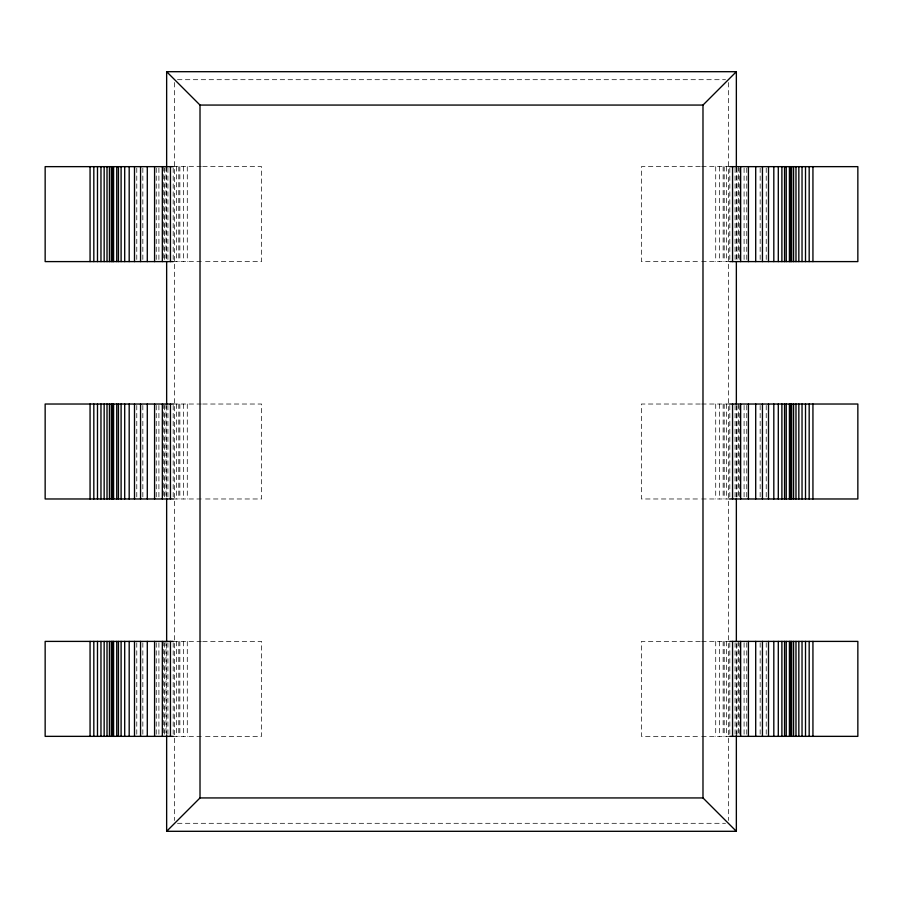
<?xml version="1.0" encoding="UTF-8"?>
<svg xmlns="http://www.w3.org/2000/svg" width="903" height="903" viewBox="0 0 903 903"><rect width="100%" height="100%" fill="white"/><g stroke="black" fill="none" stroke-linecap="round" stroke-linejoin="round"><path stroke-width="0.68" stroke-dasharray="4.51 3.39" d="M177.473 79.701L725.527 79.701M173.241 166.649L201.301 166.649M202.712 166.649L261.599 166.649L261.599 261.599L202.712 261.599M700.288 166.649L641.401 166.649L641.401 261.599L700.288 261.599M701.699 166.649L729.759 166.649M173.184 261.599L201.301 261.599M701.699 261.599L729.759 261.599M173.241 404.025L201.301 404.025M202.712 404.025L261.599 404.025L261.599 498.975L202.712 498.975M700.288 404.025L641.401 404.025L641.401 498.975L700.288 498.975M701.699 404.025L729.759 404.025M173.184 498.975L201.301 498.975M701.699 498.975L729.759 498.975M173.241 641.401L201.301 641.401M202.712 641.401L261.599 641.401L261.599 736.351L202.712 736.351M700.288 641.401L641.401 641.401L641.401 736.351L700.288 736.351M701.699 641.401L729.759 641.401M173.184 736.351L201.301 736.351M701.699 736.351L729.759 736.351M177.473 823.299L725.527 823.299M766.218 168.048L766.218 260.199M766.218 405.424L766.218 497.576M766.218 642.801L766.218 734.952M760.157 168.048L760.157 260.199M760.157 405.424L760.157 497.576M760.157 642.801L760.157 734.952M746.758 168.048L746.758 260.199M746.758 405.424L746.758 497.576M746.758 642.801L746.758 734.952M744.095 168.048L744.095 260.199M744.095 405.424L744.095 497.576M744.095 642.801L744.095 734.952M739.218 168.048L739.218 260.199M739.218 405.424L739.218 497.576M739.218 642.801L739.218 734.952M738.406 166.649L738.406 260.199M738.406 404.025L738.406 497.576M738.406 641.401L738.406 734.952M737.006 168.048L737.006 260.199M737.006 405.424L737.006 497.576M737.006 642.801L737.006 734.952M736.351 167.529L736.351 259.127M736.351 405.695L736.351 497.305M736.351 643.873L736.351 735.471M735.087 168.048L735.087 260.199M735.087 405.424L735.087 497.576M735.087 642.801L735.087 734.952M729.816 168.048L729.816 260.199M729.816 405.424L729.816 497.576M729.816 642.801L729.816 734.952M728.349 82.523L728.349 820.477M726.622 166.649L726.622 261.599M726.622 404.025L726.622 498.975M726.622 641.401L726.622 736.351M724.195 166.649L724.195 261.599M724.195 404.025L724.195 498.975M724.195 641.401L724.195 736.351M723.145 166.649L723.145 261.599M723.145 404.025L723.145 498.975M723.145 641.401L723.145 736.351M719.477 166.649L719.477 261.599M719.477 404.025L719.477 498.975M719.477 641.401L719.477 736.351M715.718 166.649L715.718 261.599M715.718 404.025L715.718 498.975M715.718 641.401L715.718 736.351M187.282 166.649L187.282 261.599M187.282 404.025L187.282 498.975M187.282 641.401L187.282 736.351M183.523 166.649L183.523 261.599M183.523 404.025L183.523 498.975M183.523 641.401L183.523 736.351M179.855 166.649L179.855 261.599M179.855 404.025L179.855 498.975M179.855 641.401L179.855 736.351M178.805 166.649L178.805 261.599M178.805 404.025L178.805 498.975M178.805 641.401L178.805 736.351M176.378 166.649L176.378 261.599M176.378 404.025L176.378 498.975M176.378 641.401L176.378 736.351M174.651 82.523L174.651 820.477M173.184 168.048L173.184 260.199M173.184 405.424L173.184 497.576M173.184 642.801L173.184 734.952M167.913 168.048L167.913 260.199M167.913 405.424L167.913 497.576M167.913 642.801L167.913 734.952M166.649 167.529L166.649 259.127M166.649 405.695L166.649 497.305M166.649 643.873L166.649 735.471M165.983 166.649L165.983 260.199M165.983 404.025L165.983 497.576M165.983 641.401L165.983 734.952M164.594 168.048L164.594 260.199M164.594 405.424L164.594 497.576M164.594 642.801L164.594 734.952M163.782 166.649L163.782 260.199M163.782 404.025L163.782 497.576M163.782 641.401L163.782 734.952M158.905 168.048L158.905 260.199M158.905 405.424L158.905 497.576M158.905 642.801L158.905 734.952M156.242 168.048L156.242 260.199M156.242 405.424L156.242 497.576M156.242 642.801L156.242 734.952M142.843 168.048L142.843 260.199M142.843 405.424L142.843 497.576M142.843 642.801L142.843 734.952M136.782 168.048L136.782 260.199M136.782 405.424L136.782 497.576M136.782 642.801L136.782 734.952"/><path stroke-width="1.35" d="M166.649 167.529L166.649 71.698L200.014 105.064L702.985 105.064L736.351 71.698L736.351 167.529M166.649 735.471L166.649 831.302L200.014 797.936L702.985 797.936L736.351 831.302L736.351 735.471M166.649 71.698L736.351 71.698M173.241 166.649L45.15 166.649L45.15 261.599L173.241 261.599M729.759 166.649L857.85 166.649L857.85 261.599L729.759 261.599M173.241 404.025L45.15 404.025L45.15 498.975L173.241 498.975M729.759 404.025L857.85 404.025L857.85 498.975L729.759 498.975M173.241 641.401L45.15 641.401L45.15 736.351L173.241 736.351M729.759 641.401L857.85 641.401L857.85 736.351L729.759 736.351M166.649 831.302L736.351 831.302M812.937 166.649L812.937 261.599M812.937 404.025L812.937 498.975M812.937 641.401L812.937 736.351M809.178 166.649L809.178 261.599M809.178 404.025L809.178 498.975M809.178 641.401L809.178 736.351M805.51 166.649L805.51 261.599M805.51 404.025L805.51 498.975M805.51 641.401L805.51 736.351M802.033 166.649L802.033 261.599M802.033 404.025L802.033 498.975M802.033 641.401L802.033 736.351M798.839 166.649L798.839 261.599M798.839 404.025L798.839 498.975M798.839 641.401L798.839 736.351M795.983 166.649L795.983 261.599M795.983 404.025L795.983 498.975M795.983 641.401L795.983 736.351M793.568 166.649L793.568 261.599M793.568 404.025L793.568 498.975M793.568 641.401L793.568 736.351M791.638 166.649L791.638 261.599M791.638 404.025L791.638 498.975M791.638 641.401L791.638 736.351M790.249 166.649L790.249 261.599M790.249 404.025L790.249 498.975M790.249 641.401L790.249 736.351M789.425 166.649L789.425 261.599M789.425 404.025L789.425 498.975M789.425 641.401L789.425 736.351M786.242 166.649L786.242 261.599M786.242 404.025L786.242 498.975M786.242 641.401L786.242 736.351M784.56 166.649L784.56 261.599M784.56 404.025L784.56 498.975M784.56 641.401L784.56 736.351M781.896 166.649L781.896 261.599M781.896 404.025L781.896 498.975M781.896 641.401L781.896 736.351M778.296 166.649L778.296 261.599M778.296 404.025L778.296 498.975M778.296 641.401L778.296 736.351M773.815 166.649L773.815 261.599M773.815 404.025L773.815 498.975M773.815 641.401L773.815 736.351M768.498 166.649L768.498 261.599M768.498 404.025L768.498 498.975M768.498 641.401L768.498 736.351M762.437 166.649L762.437 261.599M762.437 404.025L762.437 498.975M762.437 641.401L762.437 736.351M755.709 166.649L755.709 261.599M755.709 404.025L755.709 498.975M755.709 641.401L755.709 736.351M748.418 166.649L748.418 261.599M748.418 404.025L748.418 498.975M748.418 641.401L748.418 736.351M740.652 166.649L740.652 261.599M740.652 404.025L740.652 498.975M740.652 641.401L740.652 736.351M736.351 261.949L736.351 404.284M736.351 498.716L736.351 641.051M732.547 166.649L732.547 261.599M732.547 404.025L732.547 498.975M732.547 641.401L732.547 736.351M702.985 105.064L702.985 797.936M200.014 105.064L200.014 797.936M170.453 166.649L170.453 261.599M170.453 404.025L170.453 498.975M170.453 641.401L170.453 736.351M166.649 261.949L166.649 404.284M166.649 498.716L166.649 641.051M162.348 166.649L162.348 261.599M162.348 404.025L162.348 498.975M162.348 641.401L162.348 736.351M154.582 166.649L154.582 261.599M154.582 404.025L154.582 498.975M154.582 641.401L154.582 736.351M147.291 166.649L147.291 261.599M147.291 404.025L147.291 498.975M147.291 641.401L147.291 736.351M140.563 166.649L140.563 261.599M140.563 404.025L140.563 498.975M140.563 641.401L140.563 736.351M134.502 166.649L134.502 261.599M134.502 404.025L134.502 498.975M134.502 641.401L134.502 736.351M129.185 166.649L129.185 261.599M129.185 404.025L129.185 498.975M129.185 641.401L129.185 736.351M124.704 166.649L124.704 261.599M124.704 404.025L124.704 498.975M124.704 641.401L124.704 736.351M121.104 166.649L121.104 261.599M121.104 404.025L121.104 498.975M121.104 641.401L121.104 736.351M118.44 166.649L118.44 261.599M118.44 404.025L118.44 498.975M118.44 641.401L118.44 736.351M116.758 166.649L116.758 261.599M116.758 404.025L116.758 498.975M116.758 641.401L116.758 736.351M113.575 166.649L113.575 261.599M113.575 404.025L113.575 498.975M113.575 641.401L113.575 736.351M112.751 166.649L112.751 261.599M112.751 404.025L112.751 498.975M112.751 641.401L112.751 736.351M111.362 166.649L111.362 261.599M111.362 404.025L111.362 498.975M111.362 641.401L111.362 736.351M109.432 166.649L109.432 261.599M109.432 404.025L109.432 498.975M109.432 641.401L109.432 736.351M107.017 166.649L107.017 261.599M107.017 404.025L107.017 498.975M107.017 641.401L107.017 736.351M104.161 166.649L104.161 261.599M104.161 404.025L104.161 498.975M104.161 641.401L104.161 736.351M100.967 166.649L100.967 261.599M100.967 404.025L100.967 498.975M100.967 641.401L100.967 736.351M97.49 166.649L97.49 261.599M97.49 404.025L97.49 498.975M97.49 641.401L97.49 736.351M93.822 166.649L93.822 261.599M93.822 404.025L93.822 498.975M93.822 641.401L93.822 736.351M90.063 166.649L90.063 261.599M90.063 404.025L90.063 498.975M90.063 641.401L90.063 736.351"/></g></svg>
